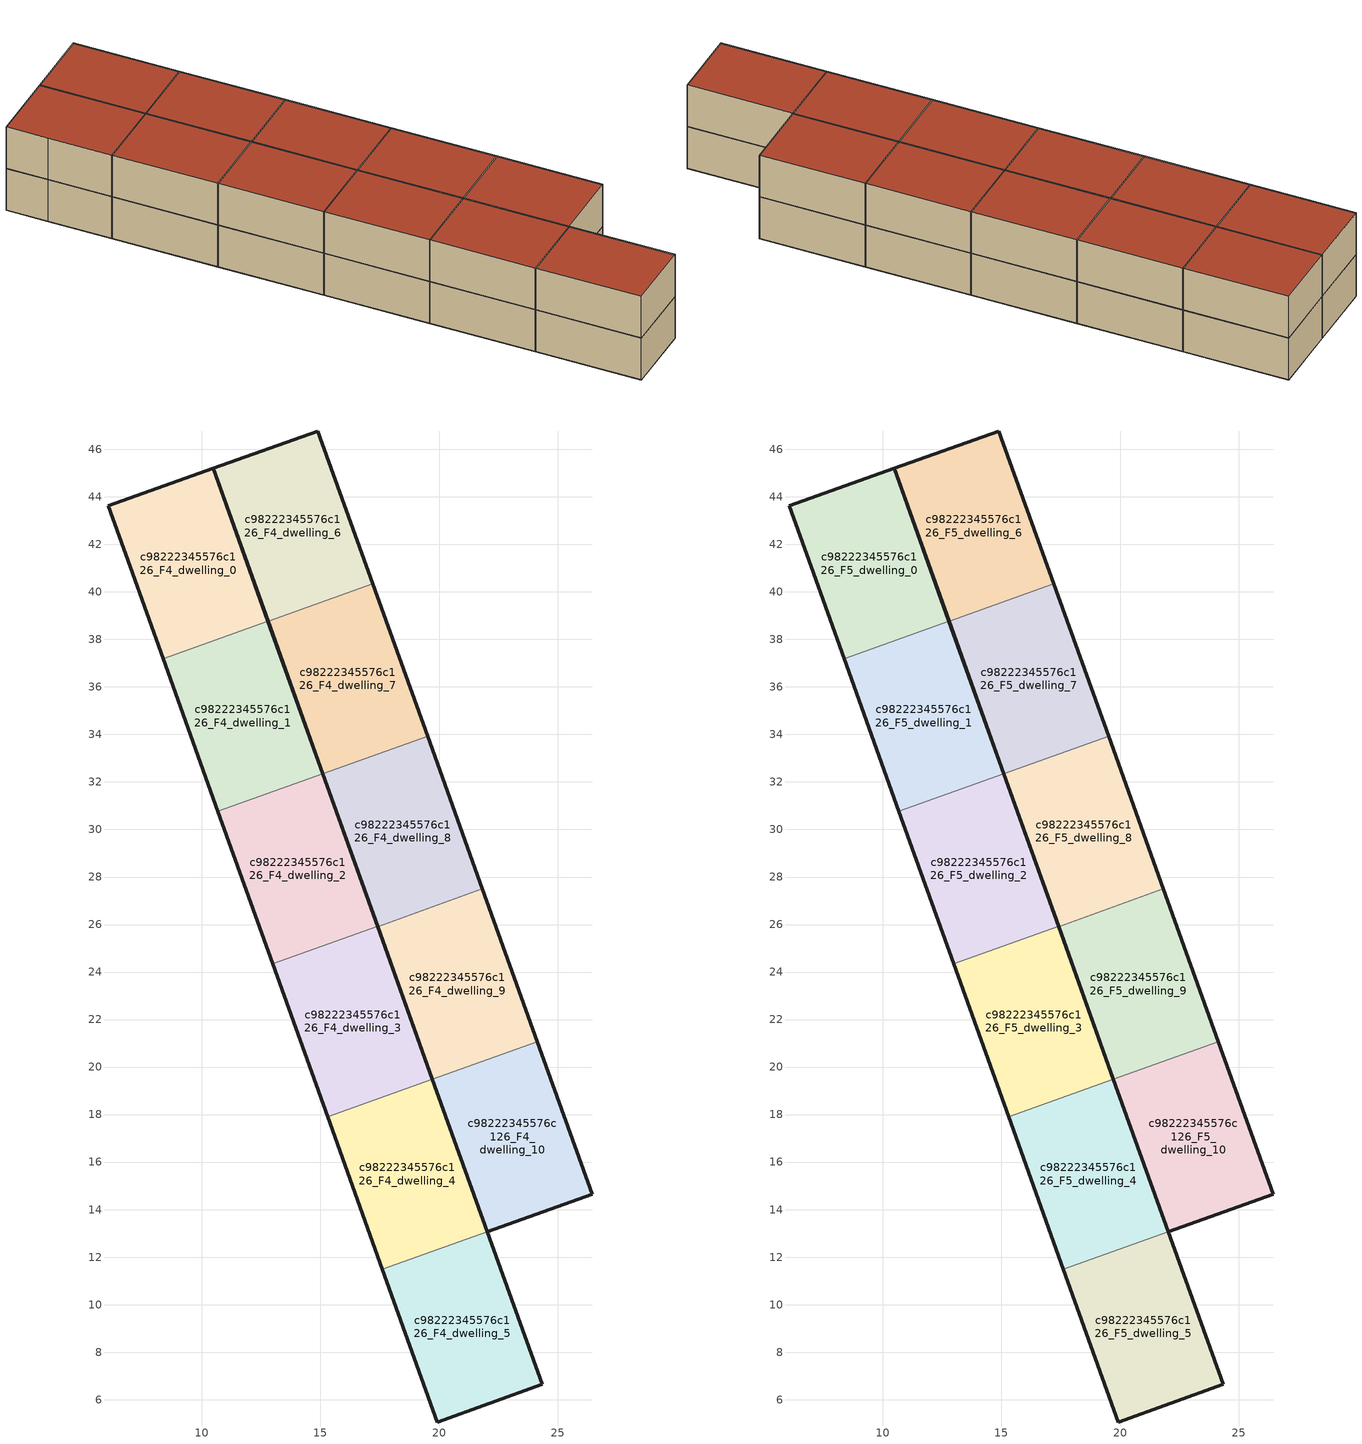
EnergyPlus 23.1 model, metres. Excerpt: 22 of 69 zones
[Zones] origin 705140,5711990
c98222345576c126_F4_dwelling_0
 floor to c98222345576c126_F3_dwelling_0 (EU_floor_Construction): 12.79,38.77 10.49,45.2 6.08,43.62 6.99,41.05 8.38,37.19 z12
 wall outside (EU_wall_Construction): 8.38,37.19 6.99,41.05 6.08,43.62 10.49,45.2 12.79,38.77 z12:15
 wall to c98222345576c126_F4_dwelling_1 (EU_wall_Construction): 12.79,38.77 8.38,37.19 z12:15
c98222345576c126_F4_dwelling_1
 floor to c98222345576c126_F3_dwelling_1 (EU_floor_Construction): 15.1,32.35 12.79,38.77 8.38,37.19 10.69,30.76 z12
 wall outside (EU_wall_Construction): 10.69,30.76 8.38,37.19 / 12.79,38.77 15.1,32.35 z12:15
 wall to c98222345576c126_F4_dwelling_2 (EU_wall_Construction): 15.1,32.35 10.69,30.76 z12:15
c98222345576c126_F4_dwelling_10
 floor to c98222345576c126_F3_dwelling_10 (EU_floor_Construction): 26.44,14.65 24.13,21.07 19.72,19.49 22.03,13.06 z12
 wall outside (EU_wall_Construction): 24.13,21.07 26.44,14.65 22.03,13.06 19.72,19.49 z12:15
 wall to c98222345576c126_F4_dwelling_9 (EU_wall_Construction): 19.72,19.49 24.13,21.07 z12:15
c98222345576c126_F4_dwelling_2
 floor to c98222345576c126_F3_dwelling_2 (EU_floor_Construction): 17.41,25.92 15.1,32.35 10.69,30.76 13,24.34 z12
 wall outside (EU_wall_Construction): 13,24.34 10.69,30.76 / 15.1,32.35 17.41,25.92 z12:15
 wall to c98222345576c126_F4_dwelling_3 (EU_wall_Construction): 17.41,25.92 13,24.34 z12:15
c98222345576c126_F4_dwelling_3
 floor to c98222345576c126_F3_dwelling_3 (EU_floor_Construction): 19.72,19.5 17.41,25.92 13,24.34 15.31,17.91 z12
 wall outside (EU_wall_Construction): 15.31,17.91 13,24.34 / 17.41,25.92 19.72,19.5 z12:15
 wall to c98222345576c126_F4_dwelling_4 (EU_wall_Construction): 19.72,19.5 15.31,17.91 z12:15
c98222345576c126_F4_dwelling_4
 floor to c98222345576c126_F3_dwelling_4 (EU_floor_Construction): 22.03,13.07 19.72,19.5 15.31,17.91 17.61,11.49 z12
 wall outside (EU_wall_Construction): 17.61,11.49 15.31,17.91 / 19.72,19.5 22.03,13.07 z12:15
 wall to c98222345576c126_F4_dwelling_5 (EU_wall_Construction): 22.03,13.07 17.61,11.49 z12:15
c98222345576c126_F4_dwelling_5
 floor to c98222345576c126_F3_dwelling_5 (EU_floor_Construction): 24.33,6.64 22.03,13.07 17.61,11.49 19.92,5.06 z12
 wall outside (EU_wall_Construction): 22.03,13.07 24.33,6.64 19.92,5.06 17.61,11.49 z12:15
c98222345576c126_F4_dwelling_6
 floor to c98222345576c126_F3_dwelling_6 (EU_floor_Construction): 17.21,40.35 14.9,46.77 10.49,45.2 12.8,38.76 z12
 wall outside (EU_wall_Construction): 12.8,38.76 10.49,45.2 14.9,46.77 17.21,40.35 z12:15
 wall to c98222345576c126_F4_dwelling_7 (EU_wall_Construction): 17.21,40.35 12.8,38.76 z12:15
c98222345576c126_F4_dwelling_7
 floor to c98222345576c126_F3_dwelling_7 (EU_floor_Construction): 19.52,33.92 17.21,40.35 12.8,38.76 15.1,32.34 z12
 wall outside (EU_wall_Construction): 17.21,40.35 19.52,33.92 / 15.1,32.34 12.8,38.76 z12:15
 wall to c98222345576c126_F4_dwelling_8 (EU_wall_Construction): 19.52,33.92 15.1,32.34 z12:15
c98222345576c126_F4_dwelling_8
 floor to c98222345576c126_F3_dwelling_8 (EU_floor_Construction): 21.82,27.5 19.52,33.92 15.1,32.34 17.41,25.91 z12
 wall outside (EU_wall_Construction): 19.52,33.92 21.82,27.5 / 17.41,25.91 15.1,32.34 z12:15
 wall to c98222345576c126_F4_dwelling_9 (EU_wall_Construction): 21.82,27.5 17.41,25.91 z12:15
c98222345576c126_F4_dwelling_9
 floor to c98222345576c126_F3_dwelling_9 (EU_floor_Construction): 24.13,21.07 21.82,27.5 17.41,25.91 19.72,19.49 z12
 wall outside (EU_wall_Construction): 21.82,27.5 24.13,21.07 / 19.72,19.49 17.41,25.91 z12:15
c98222345576c126_F5_dwelling_0
 floor to c98222345576c126_F4_dwelling_0 (EU_floor_Construction): 12.79,38.77 10.49,45.2 6.08,43.62 6.99,41.05 8.38,37.19 z15
 wall outside (EU_wall_Construction): 8.38,37.19 6.99,41.05 6.08,43.62 10.49,45.2 12.79,38.77 z15:18
 wall to c98222345576c126_F5_dwelling_1 (EU_wall_Construction): 12.79,38.77 8.38,37.19 z15:18
 roof outside (EU_roof_Construction): 10.49,45.2 12.79,38.77 8.38,37.19 6.99,41.05 6.08,43.62 z18
c98222345576c126_F5_dwelling_1
 floor to c98222345576c126_F4_dwelling_1 (EU_floor_Construction): 15.1,32.35 12.79,38.77 8.38,37.19 10.69,30.76 z15
 wall outside (EU_wall_Construction): 10.69,30.76 8.38,37.19 / 12.79,38.77 15.1,32.35 z15:18
 wall to c98222345576c126_F5_dwelling_2 (EU_wall_Construction): 15.1,32.35 10.69,30.76 z15:18
 roof outside (EU_roof_Construction): 12.79,38.77 15.1,32.35 10.69,30.76 8.38,37.19 z18
c98222345576c126_F5_dwelling_10
 floor to c98222345576c126_F4_dwelling_10 (EU_floor_Construction): 26.44,14.65 24.13,21.07 19.72,19.49 22.03,13.06 z15
 wall outside (EU_wall_Construction): 24.13,21.07 26.44,14.65 22.03,13.06 19.72,19.49 z15:18
 wall to c98222345576c126_F5_dwelling_9 (EU_wall_Construction): 19.72,19.49 24.13,21.07 z15:18
 roof outside (EU_roof_Construction): 24.13,21.07 26.44,14.65 22.03,13.06 19.72,19.49 z18
c98222345576c126_F5_dwelling_2
 floor to c98222345576c126_F4_dwelling_2 (EU_floor_Construction): 17.41,25.92 15.1,32.35 10.69,30.76 13,24.34 z15
 wall outside (EU_wall_Construction): 13,24.34 10.69,30.76 / 15.1,32.35 17.41,25.92 z15:18
 wall to c98222345576c126_F5_dwelling_3 (EU_wall_Construction): 17.41,25.92 13,24.34 z15:18
 roof outside (EU_roof_Construction): 15.1,32.35 17.41,25.92 13,24.34 10.69,30.76 z18
c98222345576c126_F5_dwelling_3
 floor to c98222345576c126_F4_dwelling_3 (EU_floor_Construction): 19.72,19.5 17.41,25.92 13,24.34 15.31,17.91 z15
 wall outside (EU_wall_Construction): 15.31,17.91 13,24.34 / 17.41,25.92 19.72,19.5 z15:18
 wall to c98222345576c126_F5_dwelling_4 (EU_wall_Construction): 19.72,19.5 15.31,17.91 z15:18
 roof outside (EU_roof_Construction): 17.41,25.92 19.72,19.5 15.31,17.91 13,24.34 z18
c98222345576c126_F5_dwelling_4
 floor to c98222345576c126_F4_dwelling_4 (EU_floor_Construction): 22.03,13.07 19.72,19.5 15.31,17.91 17.61,11.49 z15
 wall outside (EU_wall_Construction): 17.61,11.49 15.31,17.91 / 19.72,19.5 22.03,13.07 z15:18
 wall to c98222345576c126_F5_dwelling_5 (EU_wall_Construction): 22.03,13.07 17.61,11.49 z15:18
 roof outside (EU_roof_Construction): 19.72,19.5 22.03,13.07 17.61,11.49 15.31,17.91 z18
c98222345576c126_F5_dwelling_5
 floor to c98222345576c126_F4_dwelling_5 (EU_floor_Construction): 24.33,6.64 22.03,13.07 17.61,11.49 19.92,5.06 z15
 wall outside (EU_wall_Construction): 22.03,13.07 24.33,6.64 19.92,5.06 17.61,11.49 z15:18
 roof outside (EU_roof_Construction): 22.03,13.07 24.33,6.64 19.92,5.06 17.61,11.49 z18
c98222345576c126_F5_dwelling_6
 floor to c98222345576c126_F4_dwelling_6 (EU_floor_Construction): 17.21,40.35 14.9,46.77 10.49,45.2 12.8,38.76 z15
 wall outside (EU_wall_Construction): 12.8,38.76 10.49,45.2 14.9,46.77 17.21,40.35 z15:18
 wall to c98222345576c126_F5_dwelling_7 (EU_wall_Construction): 17.21,40.35 12.8,38.76 z15:18
 roof outside (EU_roof_Construction): 14.9,46.77 17.21,40.35 12.8,38.76 10.49,45.2 z18
c98222345576c126_F5_dwelling_7
 floor to c98222345576c126_F4_dwelling_7 (EU_floor_Construction): 19.52,33.92 17.21,40.35 12.8,38.76 15.1,32.34 z15
 wall outside (EU_wall_Construction): 17.21,40.35 19.52,33.92 / 15.1,32.34 12.8,38.76 z15:18
 wall to c98222345576c126_F5_dwelling_8 (EU_wall_Construction): 19.52,33.92 15.1,32.34 z15:18
 roof outside (EU_roof_Construction): 17.21,40.35 19.52,33.92 15.1,32.34 12.8,38.76 z18
c98222345576c126_F5_dwelling_8
 floor to c98222345576c126_F4_dwelling_8 (EU_floor_Construction): 21.82,27.5 19.52,33.92 15.1,32.34 17.41,25.91 z15
 wall outside (EU_wall_Construction): 19.52,33.92 21.82,27.5 / 17.41,25.91 15.1,32.34 z15:18
 wall to c98222345576c126_F5_dwelling_9 (EU_wall_Construction): 21.82,27.5 17.41,25.91 z15:18
 roof outside (EU_roof_Construction): 19.52,33.92 21.82,27.5 17.41,25.91 15.1,32.34 z18
c98222345576c126_F5_dwelling_9
 floor to c98222345576c126_F4_dwelling_9 (EU_floor_Construction): 24.13,21.07 21.82,27.5 17.41,25.91 19.72,19.49 z15
 wall outside (EU_wall_Construction): 21.82,27.5 24.13,21.07 / 19.72,19.49 17.41,25.91 z15:18
 roof outside (EU_roof_Construction): 21.82,27.5 24.13,21.07 19.72,19.49 17.41,25.91 z18
[Building]
EU S2 Campaign: North Axis=0; Terrain=City; Solar Distribution=FullExterior
[Site:Location]
London: Latitude=51.5; Longitude=-0.5; Time Zone=0; Elevation=25
[SizingPeriod:WeatherFileDays]
AnnualSizingPeriod: Begin Month=1; Begin Day of Month=1; End Month=12; End Day of Month=31; Day of Week for Start Day=Monday; Use Weather File Daylight Saving Period=No; Use Weather File Rain and Snow Indicators=No
[MATERIAL]
EU_InternalMass_Material: Roughness=MediumRough; Thickness=0.1; Conductivity=1; Density=1800; Specific Heat=900; Thermal Absorptance=0.9; Solar Absorptance=0.7; Visible Absorptance=0.7
[MATERIAL:NOMASS] Roughness=MediumRough; Thermal Absorptance=0.9; Solar Absorptance=0.7; Visible Absorptance=0.7
Name | Thermal Resistance
EU_wall_NoMass | 0.635353
EU_roof_NoMass | 0.675062
EU_floor_NoMass | 1.96382
[CONSTRUCTION]
EU_wall_Construction: EU_wall_NoMass
EU_roof_Construction: EU_roof_NoMass
EU_floor_Construction: EU_floor_NoMass
EU_InternalMass_Construction: EU_InternalMass_Material
[ZONE] Type=1; Multiplier=1; Ceiling Height=autocalculate; Floor Area=autocalculate; Part of Total Floor Area=Yes
Name | Volume
c98222345576c126_F4_dwelling_0; c98222345576c126_F5_dwelling_0; c98222345576c126_F4_dwelling_7; c98222345576c126_F5_dwelling_7 | 96.0081
c98222345576c126_F4_dwelling_1; c98222345576c126_F5_dwelling_1 | 96.0066
c98222345576c126_F4_dwelling_10; c98222345576c126_F5_dwelling_10 | 95.9956
c98222345576c126_F4_dwelling_2; c98222345576c126_F5_dwelling_2 | 95.9883
c98222345576c126_F4_dwelling_3; c98222345576c126_F5_dwelling_3 | 96.0022
c98222345576c126_F4_dwelling_4; c98222345576c126_F5_dwelling_4 | 96.0095
c98222345576c126_F4_dwelling_5; c98222345576c126_F5_dwelling_5 | 96.0198
c98222345576c126_F4_dwelling_6; c98222345576c126_F5_dwelling_6; c98222345576c126_F4_dwelling_9; c98222345576c126_F5_dwelling_9 | 96.0059
c98222345576c126_F4_dwelling_8; c98222345576c126_F5_dwelling_8 | 96
[INTERNALMASS] Construction=EU_InternalMass_Construction
Name | Zone or ZoneList | Surface Area
c98222345576c126_F4_dwelling_0_EU_InternalMass | c98222345576c126_F4_dwelling_0 | 31.9994
c98222345576c126_F4_dwelling_1_EU_InternalMass | c98222345576c126_F4_dwelling_1 | 31.9997
c98222345576c126_F4_dwelling_2_EU_InternalMass | c98222345576c126_F4_dwelling_2 | 32.001
c98222345576c126_F4_dwelling_3_EU_InternalMass | c98222345576c126_F4_dwelling_3 | 32.0063
c98222345576c126_F4_dwelling_4_EU_InternalMass | c98222345576c126_F4_dwelling_4 | 32.001
c98222345576c126_F4_dwelling_5_EU_InternalMass | c98222345576c126_F4_dwelling_5 | 32.005
c98222345576c126_F4_dwelling_6_EU_InternalMass | c98222345576c126_F4_dwelling_6 | 31.9965
c98222345576c126_F4_dwelling_7_EU_InternalMass | c98222345576c126_F4_dwelling_7 | 31.9965
c98222345576c126_F4_dwelling_8_EU_InternalMass | c98222345576c126_F4_dwelling_8 | 64.0003
c98222345576c126_F4_dwelling_9_EU_InternalMass | c98222345576c126_F4_dwelling_9 | 32.0027
c98222345576c126_F4_dwelling_10_EU_InternalMass | c98222345576c126_F4_dwelling_10 | 31.9971
c98222345576c126_F5_dwelling_0_EU_InternalMass | c98222345576c126_F5_dwelling_0 | 31.9994
c98222345576c126_F5_dwelling_1_EU_InternalMass | c98222345576c126_F5_dwelling_1 | 31.9997
c98222345576c126_F5_dwelling_2_EU_InternalMass | c98222345576c126_F5_dwelling_2 | 32.001
c98222345576c126_F5_dwelling_3_EU_InternalMass | c98222345576c126_F5_dwelling_3 | 32.0063
c98222345576c126_F5_dwelling_4_EU_InternalMass | c98222345576c126_F5_dwelling_4 | 32.001
c98222345576c126_F5_dwelling_5_EU_InternalMass | c98222345576c126_F5_dwelling_5 | 32.005
c98222345576c126_F5_dwelling_6_EU_InternalMass | c98222345576c126_F5_dwelling_6 | 31.9965
c98222345576c126_F5_dwelling_7_EU_InternalMass | c98222345576c126_F5_dwelling_7 | 31.9965
c98222345576c126_F5_dwelling_8_EU_InternalMass | c98222345576c126_F5_dwelling_8 | 64.0003
c98222345576c126_F5_dwelling_9_EU_InternalMass | c98222345576c126_F5_dwelling_9 | 32.0027
c98222345576c126_F5_dwelling_10_EU_InternalMass | c98222345576c126_F5_dwelling_10 | 31.9971
[OTHEREQUIPMENT] Fuel Type=Electricity; Design Level Calculation Method=Watts/Area; Power per Zone Floor Area=1; Fraction Latent=0; Fraction Radiant=0; Fraction Lost=0; Carbon Dioxide Generation Rate=0; EndUse Subcategory=EU_Step8_InternalGains
Name | Zone or ZoneList or Space or SpaceList | Schedule
EU_Step8_InternalGain_c98222345576c126_F4_dwelling_0_f000 | c98222345576c126_F4_dwelling_0 | EU_Step8_GainSchedule_c98222345576c126_F4_dwelling_0_f000
EU_Step8_InternalGain_c98222345576c126_F4_dwelling_1_f000 | c98222345576c126_F4_dwelling_1 | EU_Step8_GainSchedule_c98222345576c126_F4_dwelling_1_f000
EU_Step8_InternalGain_c98222345576c126_F4_dwelling_2_f000 | c98222345576c126_F4_dwelling_2 | EU_Step8_GainSchedule_c98222345576c126_F4_dwelling_2_f000
EU_Step8_InternalGain_c98222345576c126_F4_dwelling_3_f000 | c98222345576c126_F4_dwelling_3 | EU_Step8_GainSchedule_c98222345576c126_F4_dwelling_3_f000
EU_Step8_InternalGain_c98222345576c126_F4_dwelling_4_f000 | c98222345576c126_F4_dwelling_4 | EU_Step8_GainSchedule_c98222345576c126_F4_dwelling_4_f000
EU_Step8_InternalGain_c98222345576c126_F4_dwelling_5_f000 | c98222345576c126_F4_dwelling_5 | EU_Step8_GainSchedule_c98222345576c126_F4_dwelling_5_f000
EU_Step8_InternalGain_c98222345576c126_F4_dwelling_6_f000 | c98222345576c126_F4_dwelling_6 | EU_Step8_GainSchedule_c98222345576c126_F4_dwelling_6_f000
EU_Step8_InternalGain_c98222345576c126_F4_dwelling_7_f000 | c98222345576c126_F4_dwelling_7 | EU_Step8_GainSchedule_c98222345576c126_F4_dwelling_7_f000
EU_Step8_InternalGain_c98222345576c126_F4_dwelling_8_f000 | c98222345576c126_F4_dwelling_8 | EU_Step8_GainSchedule_c98222345576c126_F4_dwelling_8_f000
EU_Step8_InternalGain_c98222345576c126_F4_dwelling_9_f000 | c98222345576c126_F4_dwelling_9 | EU_Step8_GainSchedule_c98222345576c126_F4_dwelling_9_f000
EU_Step8_InternalGain_c98222345576c126_F4_dwelling_10_f000 | c98222345576c126_F4_dwelling_10 | EU_Step8_GainSchedule_c98222345576c126_F4_dwelling_10_f000
EU_Step8_InternalGain_c98222345576c126_F5_dwelling_0_f000 | c98222345576c126_F5_dwelling_0 | EU_Step8_GainSchedule_c98222345576c126_F5_dwelling_0_f000
EU_Step8_InternalGain_c98222345576c126_F5_dwelling_1_f000 | c98222345576c126_F5_dwelling_1 | EU_Step8_GainSchedule_c98222345576c126_F5_dwelling_1_f000
EU_Step8_InternalGain_c98222345576c126_F5_dwelling_2_f000 | c98222345576c126_F5_dwelling_2 | EU_Step8_GainSchedule_c98222345576c126_F5_dwelling_2_f000
EU_Step8_InternalGain_c98222345576c126_F5_dwelling_3_f000 | c98222345576c126_F5_dwelling_3 | EU_Step8_GainSchedule_c98222345576c126_F5_dwelling_3_f000
EU_Step8_InternalGain_c98222345576c126_F5_dwelling_4_f000 | c98222345576c126_F5_dwelling_4 | EU_Step8_GainSchedule_c98222345576c126_F5_dwelling_4_f000
EU_Step8_InternalGain_c98222345576c126_F5_dwelling_5_f000 | c98222345576c126_F5_dwelling_5 | EU_Step8_GainSchedule_c98222345576c126_F5_dwelling_5_f000
EU_Step8_InternalGain_c98222345576c126_F5_dwelling_6_f000 | c98222345576c126_F5_dwelling_6 | EU_Step8_GainSchedule_c98222345576c126_F5_dwelling_6_f000
EU_Step8_InternalGain_c98222345576c126_F5_dwelling_7_f000 | c98222345576c126_F5_dwelling_7 | EU_Step8_GainSchedule_c98222345576c126_F5_dwelling_7_f000
EU_Step8_InternalGain_c98222345576c126_F5_dwelling_8_f000 | c98222345576c126_F5_dwelling_8 | EU_Step8_GainSchedule_c98222345576c126_F5_dwelling_8_f000
EU_Step8_InternalGain_c98222345576c126_F5_dwelling_9_f000 | c98222345576c126_F5_dwelling_9 | EU_Step8_GainSchedule_c98222345576c126_F5_dwelling_9_f000
EU_Step8_InternalGain_c98222345576c126_F5_dwelling_10_f000 | c98222345576c126_F5_dwelling_10 | EU_Step8_GainSchedule_c98222345576c126_F5_dwelling_10_f000
[ZONEVENTILATION:DESIGNFLOWRATE] Schedule=EU_AlwaysOn; Design Flow Rate Calculation Method=AirChanges/Hour; Air Changes per Hour=0.555504; Ventilation Type=Natural; Fan Pressure Rise=0; Fan Total Efficiency=1; Constant Term Coefficient=1; Temperature Term Coefficient=0; Velocity Term Coefficient=0; Velocity Squared Term Coefficient=0; Minimum Indoor Temperature=-100; Maximum Indoor Temperature=100; Delta Temperature=-100; Minimum Outdoor Temperature=-100; Maximum Outdoor Temperature=100; Maximum Wind Speed=40
Name | Zone or ZoneList or Space or SpaceList
EU_ConstantAir_c98222345576c126_F4_dwelling_0 | c98222345576c126_F4_dwelling_0
EU_ConstantAir_c98222345576c126_F4_dwelling_1 | c98222345576c126_F4_dwelling_1
EU_ConstantAir_c98222345576c126_F4_dwelling_2 | c98222345576c126_F4_dwelling_2
EU_ConstantAir_c98222345576c126_F4_dwelling_3 | c98222345576c126_F4_dwelling_3
EU_ConstantAir_c98222345576c126_F4_dwelling_4 | c98222345576c126_F4_dwelling_4
EU_ConstantAir_c98222345576c126_F4_dwelling_5 | c98222345576c126_F4_dwelling_5
EU_ConstantAir_c98222345576c126_F4_dwelling_6 | c98222345576c126_F4_dwelling_6
EU_ConstantAir_c98222345576c126_F4_dwelling_7 | c98222345576c126_F4_dwelling_7
EU_ConstantAir_c98222345576c126_F4_dwelling_8 | c98222345576c126_F4_dwelling_8
EU_ConstantAir_c98222345576c126_F4_dwelling_9 | c98222345576c126_F4_dwelling_9
EU_ConstantAir_c98222345576c126_F4_dwelling_10 | c98222345576c126_F4_dwelling_10
EU_ConstantAir_c98222345576c126_F5_dwelling_0 | c98222345576c126_F5_dwelling_0
EU_ConstantAir_c98222345576c126_F5_dwelling_1 | c98222345576c126_F5_dwelling_1
EU_ConstantAir_c98222345576c126_F5_dwelling_2 | c98222345576c126_F5_dwelling_2
EU_ConstantAir_c98222345576c126_F5_dwelling_3 | c98222345576c126_F5_dwelling_3
EU_ConstantAir_c98222345576c126_F5_dwelling_4 | c98222345576c126_F5_dwelling_4
EU_ConstantAir_c98222345576c126_F5_dwelling_5 | c98222345576c126_F5_dwelling_5
EU_ConstantAir_c98222345576c126_F5_dwelling_6 | c98222345576c126_F5_dwelling_6
EU_ConstantAir_c98222345576c126_F5_dwelling_7 | c98222345576c126_F5_dwelling_7
EU_ConstantAir_c98222345576c126_F5_dwelling_8 | c98222345576c126_F5_dwelling_8
EU_ConstantAir_c98222345576c126_F5_dwelling_9 | c98222345576c126_F5_dwelling_9
EU_ConstantAir_c98222345576c126_F5_dwelling_10 | c98222345576c126_F5_dwelling_10
[HVACTEMPLATE:THERMOSTAT] Constant Heating Setpoint=20; Constant Cooling Setpoint=50
EU_HeatOnly_c98222345576c126_F0_dwelling_0; EU_HeatOnly_c98222345576c126_F0_dwelling_1; EU_HeatOnly_c98222345576c126_F0_dwelling_2; EU_HeatOnly_c98222345576c126_F0_dwelling_3; EU_HeatOnly_c98222345576c126_F0_dwelling_4; EU_HeatOnly_c98222345576c126_F0_dwelling_5; EU_HeatOnly_c98222345576c126_F0_dwelling_6; EU_HeatOnly_c98222345576c126_F0_dwelling_7; EU_HeatOnly_c98222345576c126_F0_dwelling_8; EU_HeatOnly_c98222345576c126_F0_dwelling_9; EU_HeatOnly_c98222345576c126_F0_dwelling_10; EU_HeatOnly_c98222345576c126_F0_dwelling_11; EU_HeatOnly_c98222345576c126_F1_dwelling_0; EU_HeatOnly_c98222345576c126_F1_dwelling_1; EU_HeatOnly_c98222345576c126_F1_dwelling_2; EU_HeatOnly_c98222345576c126_F1_dwelling_3; EU_HeatOnly_c98222345576c126_F1_dwelling_4; EU_HeatOnly_c98222345576c126_F1_dwelling_5; EU_HeatOnly_c98222345576c126_F1_dwelling_6; EU_HeatOnly_c98222345576c126_F1_dwelling_7; EU_HeatOnly_c98222345576c126_F1_dwelling_8; EU_HeatOnly_c98222345576c126_F1_dwelling_9; EU_HeatOnly_c98222345576c126_F1_dwelling_10; EU_HeatOnly_c98222345576c126_F1_dwelling_11; EU_HeatOnly_c98222345576c126_F2_dwelling_0; EU_HeatOnly_c98222345576c126_F2_dwelling_1; EU_HeatOnly_c98222345576c126_F2_dwelling_2; EU_HeatOnly_c98222345576c126_F2_dwelling_3; EU_HeatOnly_c98222345576c126_F2_dwelling_4; EU_HeatOnly_c98222345576c126_F2_dwelling_5; EU_HeatOnly_c98222345576c126_F2_dwelling_6; EU_HeatOnly_c98222345576c126_F2_dwelling_7; EU_HeatOnly_c98222345576c126_F2_dwelling_8; EU_HeatOnly_c98222345576c126_F2_dwelling_9; EU_HeatOnly_c98222345576c126_F2_dwelling_10; EU_HeatOnly_c98222345576c126_F2_dwelling_11; EU_HeatOnly_c98222345576c126_F3_dwelling_0; EU_HeatOnly_c98222345576c126_F3_dwelling_1; EU_HeatOnly_c98222345576c126_F3_dwelling_2; EU_HeatOnly_c98222345576c126_F3_dwelling_3; EU_HeatOnly_c98222345576c126_F3_dwelling_4; EU_HeatOnly_c98222345576c126_F3_dwelling_5; EU_HeatOnly_c98222345576c126_F3_dwelling_6; EU_HeatOnly_c98222345576c126_F3_dwelling_7; EU_HeatOnly_c98222345576c126_F3_dwelling_8; EU_HeatOnly_c98222345576c126_F3_dwelling_9; EU_HeatOnly_c98222345576c126_F3_dwelling_10; EU_HeatOnly_c98222345576c126_F4_dwelling_0; EU_HeatOnly_c98222345576c126_F4_dwelling_1; EU_HeatOnly_c98222345576c126_F4_dwelling_2; EU_HeatOnly_c98222345576c126_F4_dwelling_3; EU_HeatOnly_c98222345576c126_F4_dwelling_4; EU_HeatOnly_c98222345576c126_F4_dwelling_5; EU_HeatOnly_c98222345576c126_F4_dwelling_6; EU_HeatOnly_c98222345576c126_F4_dwelling_7; EU_HeatOnly_c98222345576c126_F4_dwelling_8; EU_HeatOnly_c98222345576c126_F4_dwelling_9; EU_HeatOnly_c98222345576c126_F4_dwelling_10; EU_HeatOnly_c98222345576c126_F5_dwelling_0; EU_HeatOnly_c98222345576c126_F5_dwelling_1; EU_HeatOnly_c98222345576c126_F5_dwelling_2; EU_HeatOnly_c98222345576c126_F5_dwelling_3; EU_HeatOnly_c98222345576c126_F5_dwelling_4; EU_HeatOnly_c98222345576c126_F5_dwelling_5; EU_HeatOnly_c98222345576c126_F5_dwelling_6; EU_HeatOnly_c98222345576c126_F5_dwelling_7; EU_HeatOnly_c98222345576c126_F5_dwelling_8; EU_HeatOnly_c98222345576c126_F5_dwelling_9; EU_HeatOnly_c98222345576c126_F5_dwelling_10
[HVACTEMPLATE:ZONE:IDEALLOADSAIRSYSTEM] System Availability Schedule=EU_AlwaysOn; Maximum Heating Supply Air Temperature=50; Minimum Cooling Supply Air Temperature=13; Maximum Heating Supply Air Humidity Ratio=0.0156; Minimum Cooling Supply Air Humidity Ratio=0.0077; Heating Limit=NoLimit; Cooling Limit=NoLimit; Heating Availability Schedule=EU_AlwaysOn; Cooling Availability Schedule=EU_CoolingOff; Dehumidification Control Type=ConstantSensibleHeatRatio; Cooling Sensible Heat Ratio=0.7; Dehumidification Setpoint=60; Humidification Control Type=None; Humidification Setpoint=30; Outdoor Air Method=None; Outdoor Air Flow Rate per Person=0.00944; Outdoor Air Flow Rate per Zone Floor Area=0; Outdoor Air Flow Rate per Zone=0; Demand Controlled Ventilation Type=None; Outdoor Air Economizer Type=NoEconomizer; Heat Recovery Type=None; Sensible Heat Recovery Effectiveness=0.7; Latent Heat Recovery Effectiveness=0.65
Name | Template Thermostat
c98222345576c126_F4_dwelling_0 | EU_HeatOnly_c98222345576c126_F4_dwelling_0
c98222345576c126_F4_dwelling_1 | EU_HeatOnly_c98222345576c126_F4_dwelling_1
c98222345576c126_F4_dwelling_2 | EU_HeatOnly_c98222345576c126_F4_dwelling_2
c98222345576c126_F4_dwelling_3 | EU_HeatOnly_c98222345576c126_F4_dwelling_3
c98222345576c126_F4_dwelling_4 | EU_HeatOnly_c98222345576c126_F4_dwelling_4
c98222345576c126_F4_dwelling_5 | EU_HeatOnly_c98222345576c126_F4_dwelling_5
c98222345576c126_F4_dwelling_6 | EU_HeatOnly_c98222345576c126_F4_dwelling_6
c98222345576c126_F4_dwelling_7 | EU_HeatOnly_c98222345576c126_F4_dwelling_7
c98222345576c126_F4_dwelling_8 | EU_HeatOnly_c98222345576c126_F4_dwelling_8
c98222345576c126_F4_dwelling_9 | EU_HeatOnly_c98222345576c126_F4_dwelling_9
c98222345576c126_F4_dwelling_10 | EU_HeatOnly_c98222345576c126_F4_dwelling_10
c98222345576c126_F5_dwelling_0 | EU_HeatOnly_c98222345576c126_F5_dwelling_0
c98222345576c126_F5_dwelling_1 | EU_HeatOnly_c98222345576c126_F5_dwelling_1
c98222345576c126_F5_dwelling_2 | EU_HeatOnly_c98222345576c126_F5_dwelling_2
c98222345576c126_F5_dwelling_3 | EU_HeatOnly_c98222345576c126_F5_dwelling_3
c98222345576c126_F5_dwelling_4 | EU_HeatOnly_c98222345576c126_F5_dwelling_4
c98222345576c126_F5_dwelling_5 | EU_HeatOnly_c98222345576c126_F5_dwelling_5
c98222345576c126_F5_dwelling_6 | EU_HeatOnly_c98222345576c126_F5_dwelling_6
c98222345576c126_F5_dwelling_7 | EU_HeatOnly_c98222345576c126_F5_dwelling_7
c98222345576c126_F5_dwelling_8 | EU_HeatOnly_c98222345576c126_F5_dwelling_8
c98222345576c126_F5_dwelling_9 | EU_HeatOnly_c98222345576c126_F5_dwelling_9
c98222345576c126_F5_dwelling_10 | EU_HeatOnly_c98222345576c126_F5_dwelling_10
[SIZING:ZONE] Zone Cooling Design Supply Air Temperature Input Method=SupplyAirTemperature; Zone Cooling Design Supply Air Temperature=13; Zone Heating Design Supply Air Temperature Input Method=SupplyAirTemperature; Zone Heating Design Supply Air Temperature=50; Zone Cooling Design Supply Air Humidity Ratio=0.008; Zone Heating Design Supply Air Humidity Ratio=0.008; Cooling Design Air Flow Method=DesignDay; Cooling Design Air Flow Rate=0; Cooling Minimum Air Flow per Zone Floor Area=0.000762; Cooling Minimum Air Flow=0; Cooling Minimum Air Flow Fraction=0.2; Heating Design Air Flow Method=DesignDay; Heating Design Air Flow Rate=0; Heating Maximum Air Flow per Zone Floor Area=0.002032; Heating Maximum Air Flow=0.141576; Heating Maximum Air Flow Fraction=0.3; Account for Dedicated Outdoor Air System=No; Dedicated Outdoor Air System Control Strategy=NeutralSupplyAir; Dedicated Outdoor Air Low Setpoint Temperature for Design=autosize; Dedicated Outdoor Air High Setpoint Temperature for Design=autosize; Zone Load Sizing Method=Sensible Load Only No Latent Load; Zone Latent Cooling Design Supply Air Humidity Ratio Input Method=HumidityRatioDifference; Zone Cooling Design Supply Air Humidity Ratio Difference=0.005; Zone Latent Heating Design Supply Air Humidity Ratio Input Method=HumidityRatioDifference; Zone Humidification Design Supply Air Humidity Ratio Difference=0.005
c98222345576c126_F4_dwelling_0; c98222345576c126_F4_dwelling_1; c98222345576c126_F4_dwelling_2; c98222345576c126_F4_dwelling_3; c98222345576c126_F4_dwelling_4; c98222345576c126_F4_dwelling_5; c98222345576c126_F4_dwelling_6; c98222345576c126_F4_dwelling_7; c98222345576c126_F4_dwelling_8; c98222345576c126_F4_dwelling_9; c98222345576c126_F4_dwelling_10; c98222345576c126_F5_dwelling_0; c98222345576c126_F5_dwelling_1; c98222345576c126_F5_dwelling_2; c98222345576c126_F5_dwelling_3; c98222345576c126_F5_dwelling_4; c98222345576c126_F5_dwelling_5; c98222345576c126_F5_dwelling_6; c98222345576c126_F5_dwelling_7; c98222345576c126_F5_dwelling_8; c98222345576c126_F5_dwelling_9; c98222345576c126_F5_dwelling_10
[SCHEDULE:CONSTANT]
Name | Hourly Value
EU_AlwaysOn | 1
EU_CoolingOff | 0
[SCHEDULE:FILE] Column Number=1; Rows to Skip at Top=0; Number of Hours of Data=8760; Column Separator=Comma; Interpolate to Timestep=No; Minutes per Item=60; Adjust Schedule for Daylight Savings=Yes
Name | File
EU_Step8_GainSchedule_c98222345576c126_F4_dwelling_0_f000 | ../../schedules/c98222345576c126/c98222345576c126_F4_dwelling_0_f000_gain.csv
EU_Step8_GainSchedule_c98222345576c126_F4_dwelling_1_f000 | ../../schedules/c98222345576c126/c98222345576c126_F4_dwelling_1_f000_gain.csv
EU_Step8_GainSchedule_c98222345576c126_F4_dwelling_2_f000 | ../../schedules/c98222345576c126/c98222345576c126_F4_dwelling_2_f000_gain.csv
EU_Step8_GainSchedule_c98222345576c126_F4_dwelling_3_f000 | ../../schedules/c98222345576c126/c98222345576c126_F4_dwelling_3_f000_gain.csv
EU_Step8_GainSchedule_c98222345576c126_F4_dwelling_4_f000 | ../../schedules/c98222345576c126/c98222345576c126_F4_dwelling_4_f000_gain.csv
EU_Step8_GainSchedule_c98222345576c126_F4_dwelling_5_f000 | ../../schedules/c98222345576c126/c98222345576c126_F4_dwelling_5_f000_gain.csv
EU_Step8_GainSchedule_c98222345576c126_F4_dwelling_6_f000 | ../../schedules/c98222345576c126/c98222345576c126_F4_dwelling_6_f000_gain.csv
EU_Step8_GainSchedule_c98222345576c126_F4_dwelling_7_f000 | ../../schedules/c98222345576c126/c98222345576c126_F4_dwelling_7_f000_gain.csv
EU_Step8_GainSchedule_c98222345576c126_F4_dwelling_8_f000 | ../../schedules/c98222345576c126/c98222345576c126_F4_dwelling_8_f000_gain.csv
EU_Step8_GainSchedule_c98222345576c126_F4_dwelling_9_f000 | ../../schedules/c98222345576c126/c98222345576c126_F4_dwelling_9_f000_gain.csv
EU_Step8_GainSchedule_c98222345576c126_F4_dwelling_10_f000 | ../../schedules/c98222345576c126/c98222345576c126_F4_dwelling_10_f000_gain.csv
EU_Step8_GainSchedule_c98222345576c126_F5_dwelling_0_f000 | ../../schedules/c98222345576c126/c98222345576c126_F5_dwelling_0_f000_gain.csv
EU_Step8_GainSchedule_c98222345576c126_F5_dwelling_1_f000 | ../../schedules/c98222345576c126/c98222345576c126_F5_dwelling_1_f000_gain.csv
EU_Step8_GainSchedule_c98222345576c126_F5_dwelling_2_f000 | ../../schedules/c98222345576c126/c98222345576c126_F5_dwelling_2_f000_gain.csv
EU_Step8_GainSchedule_c98222345576c126_F5_dwelling_3_f000 | ../../schedules/c98222345576c126/c98222345576c126_F5_dwelling_3_f000_gain.csv
EU_Step8_GainSchedule_c98222345576c126_F5_dwelling_4_f000 | ../../schedules/c98222345576c126/c98222345576c126_F5_dwelling_4_f000_gain.csv
EU_Step8_GainSchedule_c98222345576c126_F5_dwelling_5_f000 | ../../schedules/c98222345576c126/c98222345576c126_F5_dwelling_5_f000_gain.csv
EU_Step8_GainSchedule_c98222345576c126_F5_dwelling_6_f000 | ../../schedules/c98222345576c126/c98222345576c126_F5_dwelling_6_f000_gain.csv
EU_Step8_GainSchedule_c98222345576c126_F5_dwelling_7_f000 | ../../schedules/c98222345576c126/c98222345576c126_F5_dwelling_7_f000_gain.csv
EU_Step8_GainSchedule_c98222345576c126_F5_dwelling_8_f000 | ../../schedules/c98222345576c126/c98222345576c126_F5_dwelling_8_f000_gain.csv
EU_Step8_GainSchedule_c98222345576c126_F5_dwelling_9_f000 | ../../schedules/c98222345576c126/c98222345576c126_F5_dwelling_9_f000_gain.csv
EU_Step8_GainSchedule_c98222345576c126_F5_dwelling_10_f000 | ../../schedules/c98222345576c126/c98222345576c126_F5_dwelling_10_f000_gain.csv
